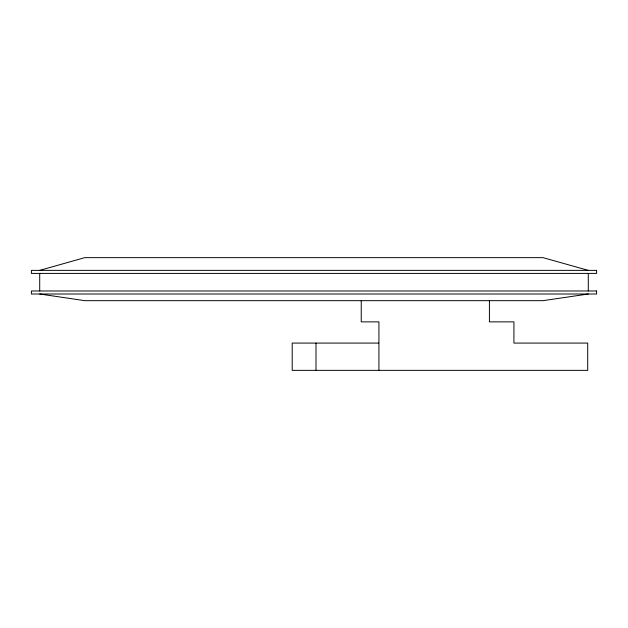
<?xml version="1.0" encoding="UTF-8"?>
<svg xmlns="http://www.w3.org/2000/svg" width="628" height="628" viewBox="0 0 628 628"><rect width="100%" height="100%" fill="white"/><g stroke="black" fill="none" stroke-linecap="round" stroke-linejoin="round"><path stroke-width="0.94" d="M39.713 270.37L84.804 257.645L543.008 257.645L588.287 270.37M588.287 294.006L543.008 300.671L84.804 300.671L39.713 294.006M378.684 343.084L292.208 343.084L292.208 370.355L587.714 370.355L587.714 343.084L513.924 343.084L513.924 321.874L489.416 321.874L489.416 300.671M588.287 273.4L588.287 290.976M378.927 370.355L378.927 321.874L361.241 321.874L361.241 300.671M316.002 343.084L316.002 370.355M39.713 273.4L39.713 290.976M596.6 270.37L31.4 270.37L31.4 273.4L596.6 273.4L596.6 270.37M596.6 290.976L31.4 290.976L31.4 294.006L596.6 294.006L596.6 290.976"/></g></svg>
